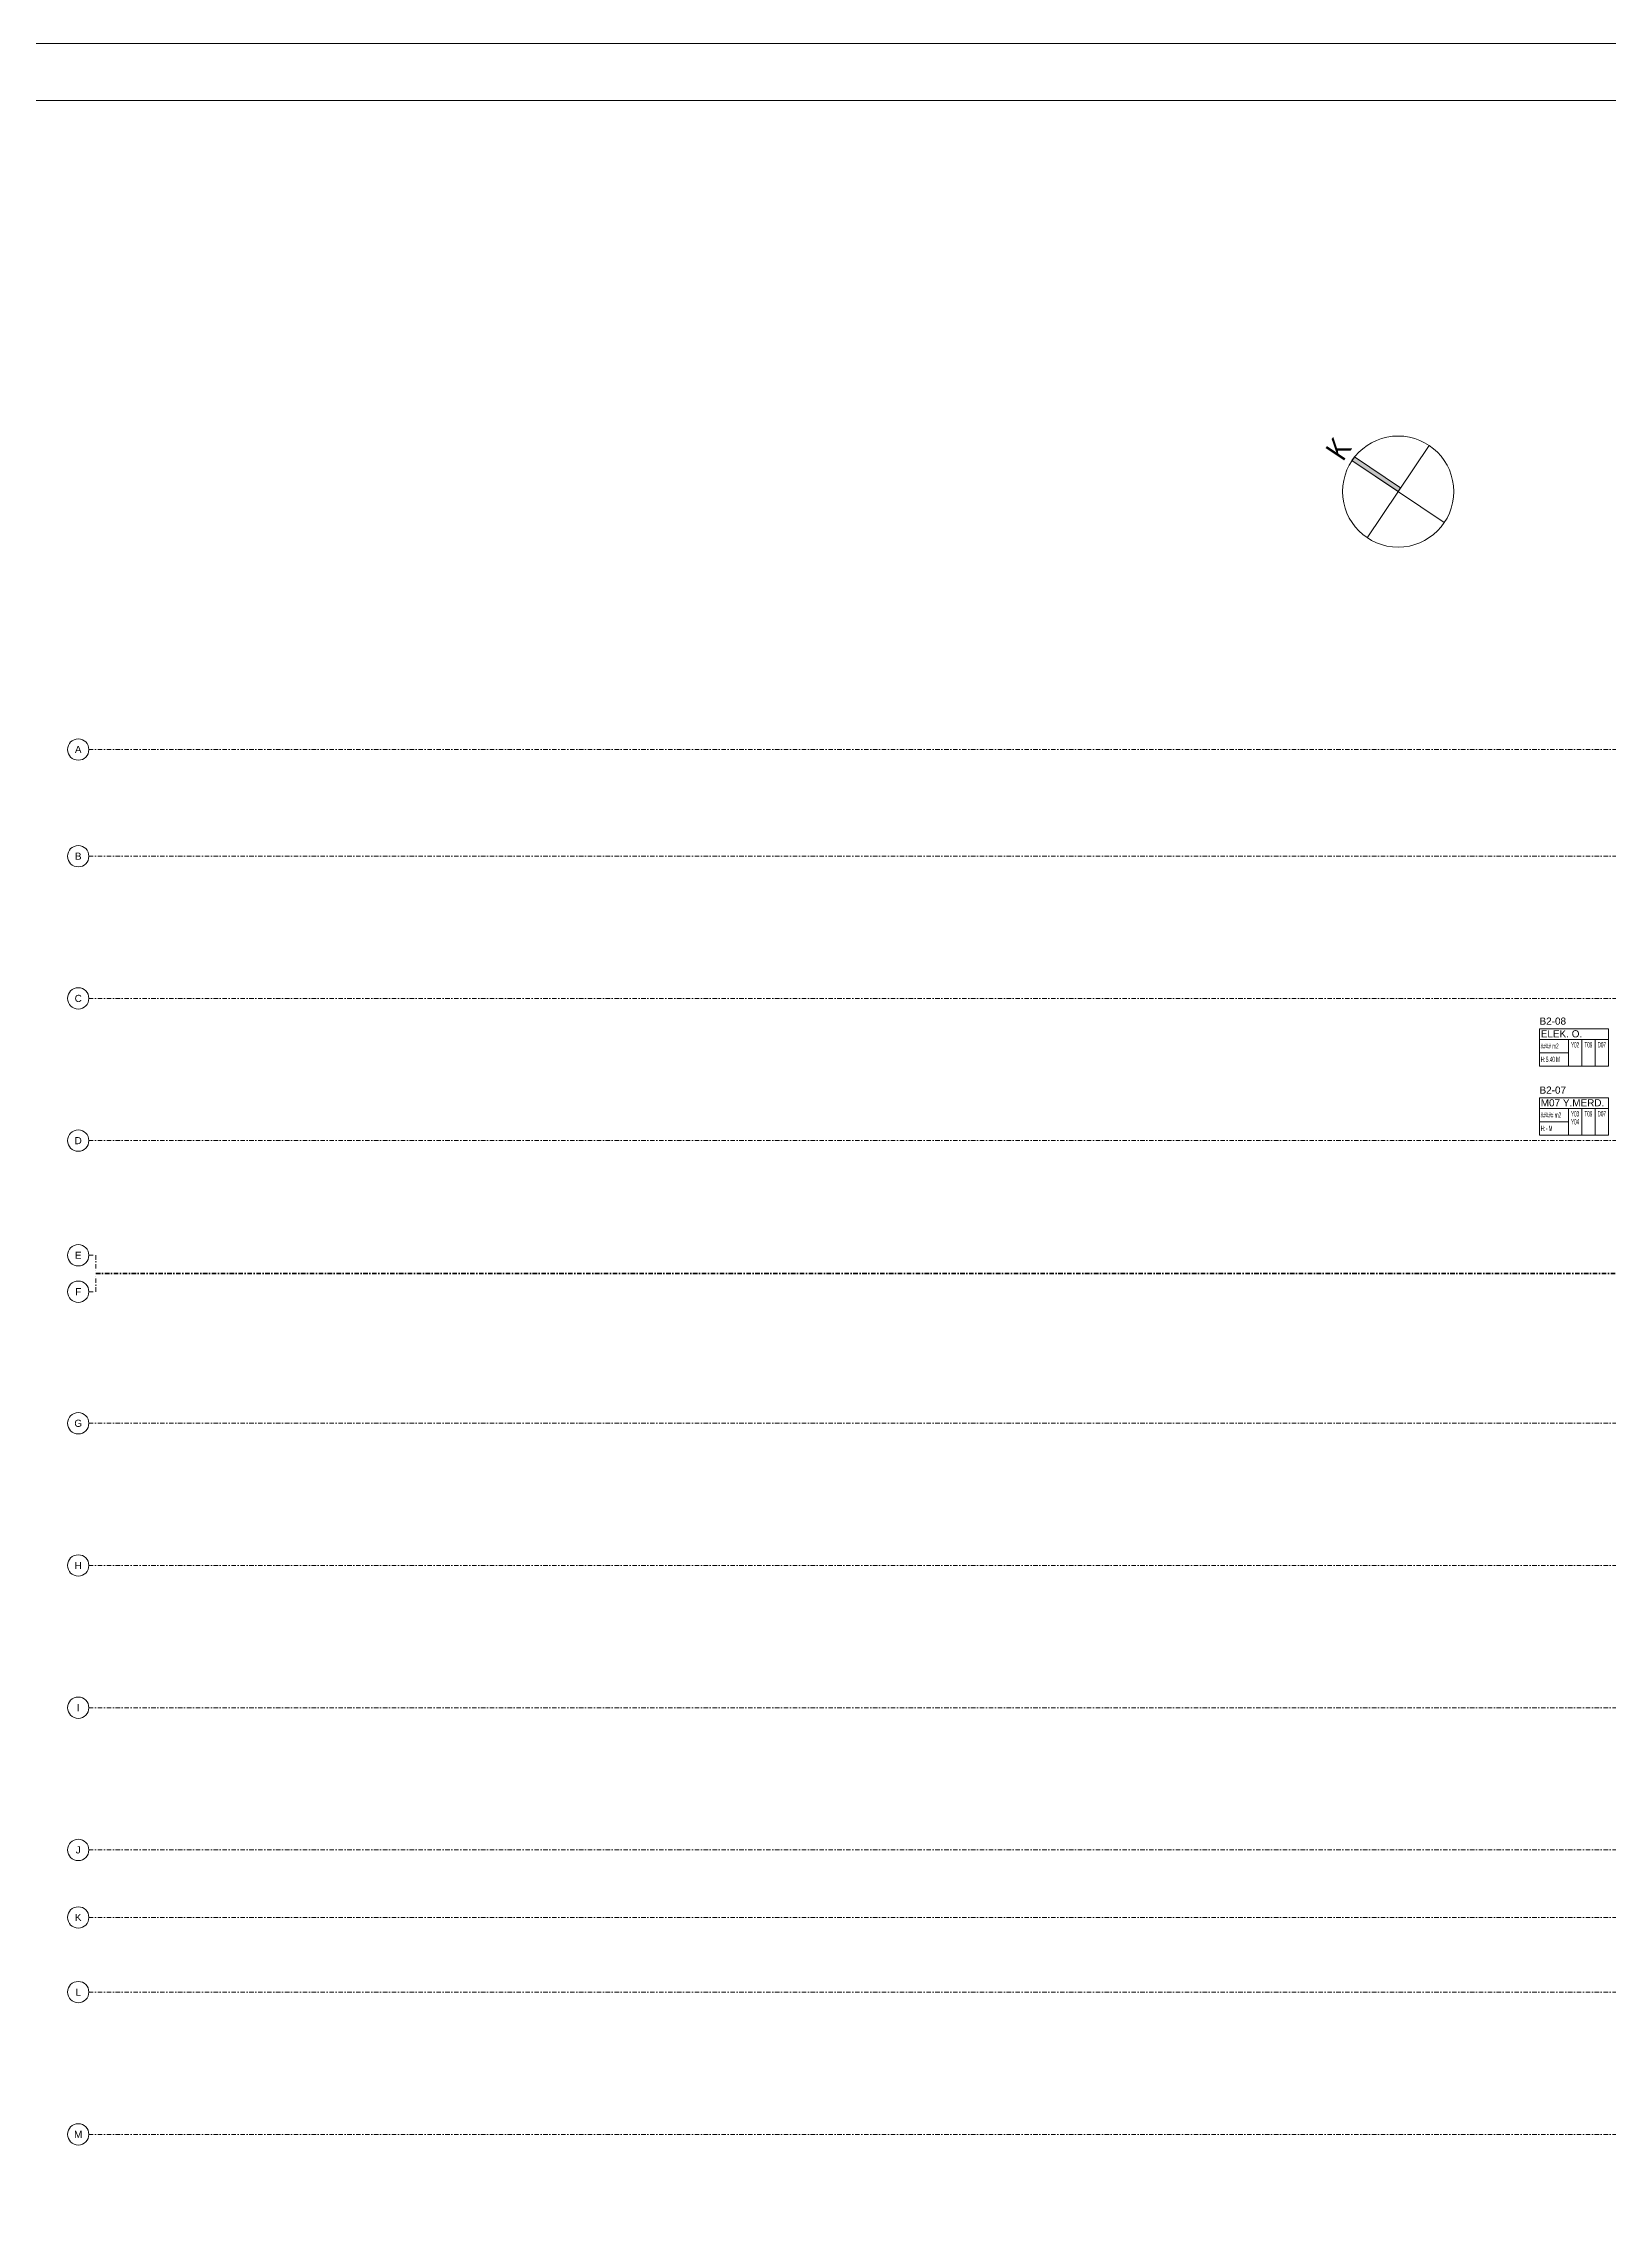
# Model space of a CAD drawing. Header units: metres. Extents: x -13545 to 152404, y -11890 to 28436.
# Drawn here: x -8860 to -61, y 356 to 12601 of the extents above; entities that cross this region are included whole.
import ezdxf
from ezdxf.enums import TextEntityAlignment as Align

# ---------------------------------------------------------------- set-up
doc = ezdxf.new("R2010")
doc.units = ezdxf.units.M
doc.header["$LTSCALE"] = 100
doc.header["$MEASUREMENT"] = 0
doc.linetypes.add('DASHDOT2', pattern=[0.5, 0.25, -0.125, 0, -0.125])
doc.layers.get('0').update_dxf_attribs({"color": 9, "lineweight": 9})
for name, color, linetype, lineweight in [('03', 18, 'Continuous', 9), ('21', 9, 'Continuous', 9), ('21_mahal200', 9, 'Continuous', 9), ('24', 9, 'DASHDOT2', 9), ('40A', 9, 'Continuous', 9)]:
    doc.layers.add(name, color=color, linetype=linetype, lineweight=lineweight)
doc.styles.add('Arial', font='arial.ttf', dxfattribs={"height": 2.5})
doc.styles.add('MuuM_TEXT-STANDART', font='ARIALN.TTF')

# ---------------------------------------------------------------- blocks, each defined once
blk = doc.blocks.new('0_northarrow')
blk.add_hatch(color=256).paths.add_polyline_path([(0, 6.25), (0.5, 6.25), (0.5, 0), (0, 0)])
for points in [[(0, 6.25), (0, -6.25), (0, -3.125)], [(6.25, 0), (-6.25, 0)]]:
    blk.add_lwpolyline(points)
blk.add_lwpolyline([(0, 6.25), (0.5, 6.25), (0.5, 0), (0, 0)], close=True)
blk.add_circle((0, 0), 6.25)
at = {"style": 'MuuM_TEXT-STANDART'}
blk.add_attdef('YON', text='', height=2.5, dxfattribs=at).set_placement((0.25, 6.25), align=Align.BOTTOM_CENTER)
blk = doc.blocks.new('0_aks')
at = {"linetype": 'Continuous'}
blk.add_circle((0, 0), 3, dxfattribs=at)
at = {"style": 'Arial'}
blk.add_attdef('AKS', text='', height=2, dxfattribs=at).set_placement((0, 0), align=Align.MIDDLE_CENTER)
blk = doc.blocks.new('p-akslar_yeni')
at = {"layer": '24'}
for points in [[(-2190, 55), (6415, 55)], [(-2190, -545), (6415, -545)], [(-2190, -1345), (6415, -1345)], [(-2190, -2145), (6415, -2145)], [(-2190, -2790), (-2150, -2790), (-2150, -2890), (6415, -2890)], [(-2190, -2995), (-2150, -2995), (-2150, -2895), (6415, -2895)], [(-2190, -3735), (6415, -3735)], [(-2190, -4535), (6415, -4535)], [(-2190, -5335), (6415, -5335)], [(-2190, -6135), (6415, -6135)], [(-2190, -6515), (6415, -6515)], [(-2190, -6935), (6415, -6935)], [(-2190, -7735), (6415, -7735)]]:
    blk.add_lwpolyline(points, dxfattribs=at)
at = {"layer": '21', "xscale": 20, "yscale": 20, "zscale": 20}
for p, values in [((-2250, 55), {'AKS': 'A'}), ((-2250, -545), {'AKS': 'B'}), ((-2250, -1345), {'AKS': 'C'}), ((-2250, -2145), {'AKS': 'D'}), ((-2250, -2790), {'AKS': 'E'}), ((-2250, -2995), {'AKS': 'F'}), ((-2250, -3735), {'AKS': 'G'}), ((-2250, -4535), {'AKS': 'H'}), ((-2250, -5335), {'AKS': 'I'}), ((-2250, -6135), {'AKS': 'J'}), ((-2250, -6515), {'AKS': 'K'}), ((-2250, -6935), {'AKS': 'L'}), ((-2250, -7735), {'AKS': 'M'})]:
    blk.add_blockref('0_aks', p, dxfattribs=at).add_auto_attribs(values)
blk = doc.blocks.new('0_roomno2')
blk.add_lwpolyline([(19.38, -10.5), (0, -10.5), (0, 0), (19.38, 0)], close=True)
for points in [[(0, -3), (19.38, -3)], [(8.12, -3), (8.12, -10.5)], [(11.88, -3), (11.88, -10.5)], [(15.62, -3), (15.62, -10.5)], [(0, -6.75), (8.12, -6.75)]]:
    blk.add_lwpolyline(points)
at = {"style": 'MuuM_TEXT-STANDART', "width": 0.6}
blk.add_text('H:', height=1.5, dxfattribs=at).set_placement((0.35, -8.61), align=Align.MIDDLE_LEFT)
at = {"style": 'Arial'}
blk.add_attdef('ODANO', (0, 1.17), '', height=2, dxfattribs=at)
at = {"style": 'MuuM_TEXT-STANDART', "width": 0.6}
for tag, p in [('M2', (0.35, -4.88)), ('TEMIZTAVANYUKSEKLIGI', (1.8, -8.61))]:
    blk.add_attdef(tag, text='', height=1.5, dxfattribs=at).set_placement(p, align=Align.MIDDLE_LEFT)
at = {"style": 'Arial'}
blk.add_attdef('MEKANADI', text='', height=2, dxfattribs=at).set_placement((0.35, -3), align=Align.BOTTOM_LEFT)
at = {"style": 'MuuM_TEXT-STANDART', "width": 0.6}
for tag, p in [('YER01', (10, -4.5)), ('YER02', (10, -6.75)), ('TAVAN01', (13.75, -4.5)), ('TAVAN02', (13.75, -6.75)), ('DUVAR01', (17.5, -4.5)), ('DUVAR02', (17.5, -6.75)), ('YER03', (10, -9)), ('TAVAN03', (13.75, -9)), ('DUVAR03', (17.5, -9))]:
    blk.add_attdef(tag, text='', height=1.5, dxfattribs=at).set_placement(p, align=Align.MIDDLE_CENTER)
blk = doc.blocks.new('2.bod.Mimari')
at = {"layer": '21_mahal200'}
ref = blk.add_blockref('0_roomno2', (-448.03, -1571.06), dxfattribs=dict(at, xscale=20, yscale=20, zscale=20))
ref.add_attrib('ODANO', 'B2-08', (-448.03, -1547.66), dxfattribs={"layer": '0', "height": 40, "style": 'Arial'})
ref.add_attrib('MEKANADI', 'ELEK. O.', dxfattribs={"layer": '0', "height": 40, "style": 'Arial'}).set_placement((-441.03, -1631.06), align=Align.BOTTOM_LEFT)
ref.add_attrib('M2', '#### m2', dxfattribs={"layer": '0', "height": 30, "style": 'MuuM_TEXT-STANDART', "width": 0.6}).set_placement((-441.03, -1668.56), align=Align.MIDDLE_LEFT)
ref.add_attrib('TEMIZTAVANYUKSEKLIGI', '5.40 M', dxfattribs={"layer": '0', "height": 30, "style": 'MuuM_TEXT-STANDART', "width": 0.6}).set_placement((-412.03, -1743.21), align=Align.MIDDLE_LEFT)
ref.add_attrib('YER01', 'Y02', dxfattribs={"layer": '0', "height": 30, "style": 'MuuM_TEXT-STANDART', "width": 0.6}).set_placement((-248.03, -1661.06), align=Align.MIDDLE_CENTER)
ref.add_attrib('TAVAN01', 'T09', dxfattribs={"layer": '0', "height": 30, "style": 'MuuM_TEXT-STANDART', "width": 0.6}).set_placement((-173.03, -1661.06), align=Align.MIDDLE_CENTER)
ref.add_attrib('DUVAR01', 'D07', dxfattribs={"layer": '0', "height": 30, "style": 'MuuM_TEXT-STANDART', "width": 0.6}).set_placement((-98.03, -1661.06), align=Align.MIDDLE_CENTER)
ref = blk.add_blockref('0_roomno2', (-448.03, -1959.09), dxfattribs=dict(at, xscale=20, yscale=20, zscale=20))
ref.add_attrib('ODANO', 'B2-07', (-448.03, -1935.69), dxfattribs={"layer": '0', "height": 40, "style": 'Arial'})
ref.add_attrib('MEKANADI', 'M07 Y.MERD.', dxfattribs={"layer": '0', "height": 40, "style": 'Arial'}).set_placement((-441.03, -2019.09), align=Align.BOTTOM_LEFT)
ref.add_attrib('M2', '##### m2', dxfattribs={"layer": '0', "height": 30, "style": 'MuuM_TEXT-STANDART', "width": 0.6}).set_placement((-441.03, -2056.59), align=Align.MIDDLE_LEFT)
ref.add_attrib('TEMIZTAVANYUKSEKLIGI', '- M', dxfattribs={"layer": '0', "height": 30, "style": 'MuuM_TEXT-STANDART', "width": 0.6}).set_placement((-412.03, -2131.25), align=Align.MIDDLE_LEFT)
ref.add_attrib('YER01', 'Y03', dxfattribs={"layer": '0', "height": 30, "style": 'MuuM_TEXT-STANDART', "width": 0.6}).set_placement((-248.03, -2049.09), align=Align.MIDDLE_CENTER)
ref.add_attrib('TAVAN01', 'T09', dxfattribs={"layer": '0', "height": 30, "style": 'MuuM_TEXT-STANDART', "width": 0.6}).set_placement((-173.03, -2049.09), align=Align.MIDDLE_CENTER)
ref.add_attrib('DUVAR01', 'D07', dxfattribs={"layer": '0', "height": 30, "style": 'MuuM_TEXT-STANDART', "width": 0.6}).set_placement((-98.03, -2049.09), align=Align.MIDDLE_CENTER)
ref.add_attrib('YER02', 'Y04', dxfattribs={"layer": '0', "height": 30, "style": 'MuuM_TEXT-STANDART', "width": 0.6}).set_placement((-248.03, -2094.09), align=Align.MIDDLE_CENTER)

msp = doc.modelspace()

# ---------------------------------------------------------------- linework, layer by layer
at = {"layer": '40A'}
for points in [[(18159, -4219), (-9841, -4219), (-9841, 12601), (18159, 12601)], [(-9521, 12281), (16000, 12281), (16000, -3899), (-9521, -3899)]]:
    msp.add_lwpolyline(points, close=True, dxfattribs=at)

# ---------------------------------------------------------------- block references
msp.add_blockref('2.bod.Mimari', (0, 8630))
at = {"layer": '03', "xscale": 50, "yscale": 50, "zscale": 50, "rotation": 56.16995289581835}
msp.add_blockref('0_northarrow', (-1243, 10081), dxfattribs=at).add_auto_attribs({'YON': 'K'})
at = {"layer": '24'}
msp.add_blockref('p-akslar_yeni', (-6415, 8575), dxfattribs=at)

doc.saveas('drawing.dxf')
